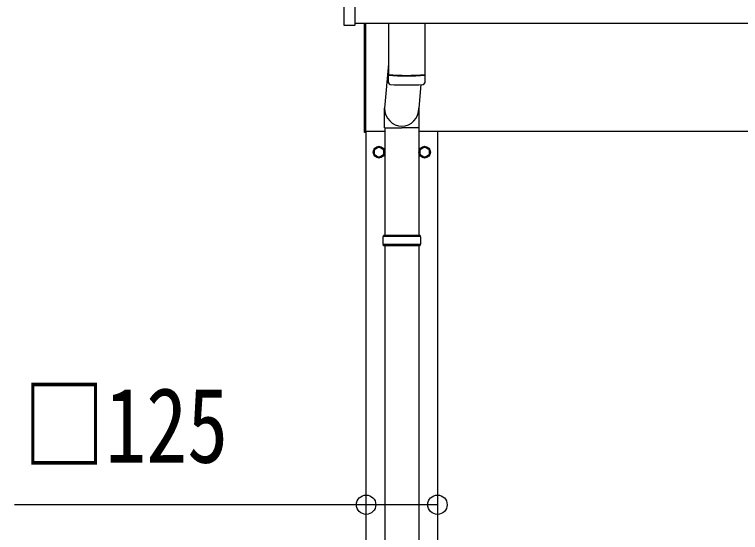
# Model space of a CAD drawing. Units: millimetres, scale not verified. Extents: x -16820 to 16820, y -11880 to 11880.
# Drawn here: x -15288 to -14017, y -3474 to -2566 of the extents above; entities that cross this region are included whole.
import ezdxf
from ezdxf.enums import TextEntityAlignment as Align

# ---------------------------------------------------------------- set-up
doc = ezdxf.new("R2010")
doc.units = ezdxf.units.MM
doc.header["$LTSCALE"] = 50
for name, color, linetype in [('0-4_YKK_13', 4, 'Continuous'), ('0-5_YKK_A1', 4, 'Continuous'), ('0-6_YKK_D', 6, 'Continuous')]:
    doc.layers.add(name, color=color, linetype=linetype)
doc.styles.add('ＭＳ ゴシック', font='')
doc.styles.get('ＭＳ ゴシック').set_extended_font_data('MS Gothic')

msp = doc.modelspace()

# ---------------------------------------------------------------- linework, layer by layer
at = {"layer": '0-4_YKK_13'}
for p, q in [((-14711.72, -2435.74), (-14711.72, -2583.74)), ((-14691.72, -2583.74), (-14691.72, -2435.74)), ((-14675.42, -2772.5), (-14675.42, -2581.63)), ((-14673.42, -2581.63), (-14673.42, -2772.5)), ((-14633.42, -2581.63), (-14633.42, -2671.27)), ((-14569.42, -2581.63), (-14569.42, -2671.27)), ((-14711.22, -2584.24), (-14692.22, -2584.24)), ((-14633.42, -2652.45), (-14639.98, -2729.76)), ((-14633.22, -2685.25), (-14633.45, -2672.26)), ((-14628.95, -2671.54), (-14628.93, -2672.54)), ((-14573.9, -2671.54), (-14573.91, -2672.54)), ((-14569.39, -2672.26), (-14569.62, -2685.25)), ((-14576.43, -2688.61), (-14579.86, -2729.76)), ((-14640.07, -2764.43), (-14640.07, -2729.76)), ((-14579.77, -2764.43), (-14579.77, -2729.76)), ((-14673.42, -2772.5), (-14675.42, -2772.5)), ((-14640.07, -2764.43), (-14609.92, -2764.43)), ((-14639.92, -2764.43), (-14639.92, -2953.01)), ((-14579.77, -2764.43), (-14609.92, -2764.43)), ((-14579.92, -2764.43), (-14579.92, -2953.01)), ((-14641.32, -2806.75), (-14641.42, -2806.75)), ((-14641.32, -2807.25), (-14641.42, -2807.25)), ((-14561.32, -2806.75), (-14561.42, -2806.75)), ((-14561.32, -2807.25), (-14561.42, -2807.25)), ((-14576.92, -2955.01), (-14642.92, -2955.01)), ((-14577.92, -2953.01), (-14641.92, -2953.01)), ((-14641.92, -2953.01), (-14641.92, -2955.01)), ((-14577.92, -2953.01), (-14577.92, -2955.01)), ((-14576.92, -2969.01), (-14642.92, -2969.01)), ((-14641.92, -2971.01), (-14641.92, -2969.01)), ((-14577.92, -2971.01), (-14641.92, -2971.01)), ((-14639.92, -2971.01), (-14639.92, -3938.5)), ((-14579.92, -2971.01), (-14579.92, -3938.5)), ((-14577.92, -2971.01), (-14577.92, -2969.01))]:
    msp.add_line(p, q, dxfattribs=at)
for points in [[(-14649.92, -2797.19), (-14658.42, -2802.09), (-14658.42, -2811.91), (-14649.92, -2816.81), (-14641.42, -2811.91), (-14641.42, -2802.09)], [(-14569.92, -2797.19), (-14578.42, -2802.09), (-14578.42, -2811.91), (-14569.92, -2816.81), (-14561.42, -2811.91), (-14561.42, -2802.09)]]:
    msp.add_lwpolyline(points, close=True, dxfattribs=at)
for centre, radius in [((-14649.92, -2807), 10), ((-14569.92, -2807), 10), ((-14649.92, -2807), 8.5), ((-14569.92, -2807), 8.5)]:
    msp.add_circle(centre, radius, dxfattribs=at)
for centre, radius, start, end in [((-14711.22, -2583.74), 0.5, 180, 270), ((-14692.22, -2583.74), 0.5, 270, 0), ((-14601.42, -2191.53), 480.8, 266.18381, 273.81619), ((-14601.42, -2192.53), 480.8, 266.18381, 273.81619), ((-14629.8, -2685.01), 3.43, 183.91307, 262.91645), ((-14601.43, -2169.55), 519.67, 266.82357, 273.17802), ((-14573.04, -2685.01), 3.43, 277.00994, 356.09787), ((-14649.92, -2807), 8.6, 171.25399, 188.74601), ((-14649.92, -2807), 8.6, 111.25399, 128.74601), ((-14649.92, -2807), 8.6, 51.25399, 68.74601), ((-14649.92, -2807), 8.6, 1.66581, 8.74601), ((-14649.92, -2807), 8.6, 351.25399, 358.33419), ((-14569.92, -2807), 8.6, 171.25399, 188.74601), ((-14569.92, -2807), 8.6, 111.25399, 128.74601), ((-14569.92, -2807), 8.6, 51.25399, 68.74601), ((-14569.92, -2807), 8.6, 1.66581, 8.74601), ((-14569.92, -2807), 8.6, 351.25399, 358.33419), ((-14649.92, -2807), 8.6, 231.25399, 248.74601), ((-14649.92, -2807), 8.6, 291.25399, 308.74601), ((-14569.92, -2807), 8.6, 231.25399, 248.74601), ((-14569.92, -2807), 8.6, 291.25399, 308.74601), ((-14594.17, -2962.01), 49.25, 171.82876, 180.00002), ((-14594.17, -2962.01), 49.25, 180.00002, 188.17127), ((-14625.67, -2962.01), 49.25, 359.99998, 8.17124), ((-14625.67, -2962.01), 49.25, 351.82873, 359.99998)]:
    msp.add_arc(centre, radius, start, end, dxfattribs=at)
msp.add_ellipse((-14609.92, -2729.76), major_axis=(0, -31.56), ratio=0.952301, start_param=4.712389, end_param=7.8539816, dxfattribs=at)
at = {"layer": '0-5_YKK_A1'}
for p, q in [((-9255.12, -2581.63), (-14691.72, -2581.63)), ((-14673.42, -2770), (-14640.07, -2770)), ((-14672.42, -5570), (-14672.42, -2770)), ((-14579.77, -2770), (-9367.07, -2770)), ((-14547.42, -2770), (-14547.42, -5570))]:
    msp.add_line(p, q, dxfattribs=at)
at = {"layer": '0-6_YKK_D'}
msp.add_lwpolyline([(-14547.42, -3425), (-14672.42, -3425), (-15288.42, -3425)], dxfattribs=at)
for centre in [(-14672.42, -3425), (-14547.42, -3425)]:
    msp.add_circle(centre, 17, dxfattribs=at)

# ---------------------------------------------------------------- texts
at = {"layer": '0-6_YKK_D', "style": 'ＭＳ ゴシック', "width": 0.8}
msp.add_text('□125', height=132, dxfattribs=at).set_placement((-15273.62, -3391), align=Align.BOTTOM_LEFT)

doc.saveas('drawing.dxf')
